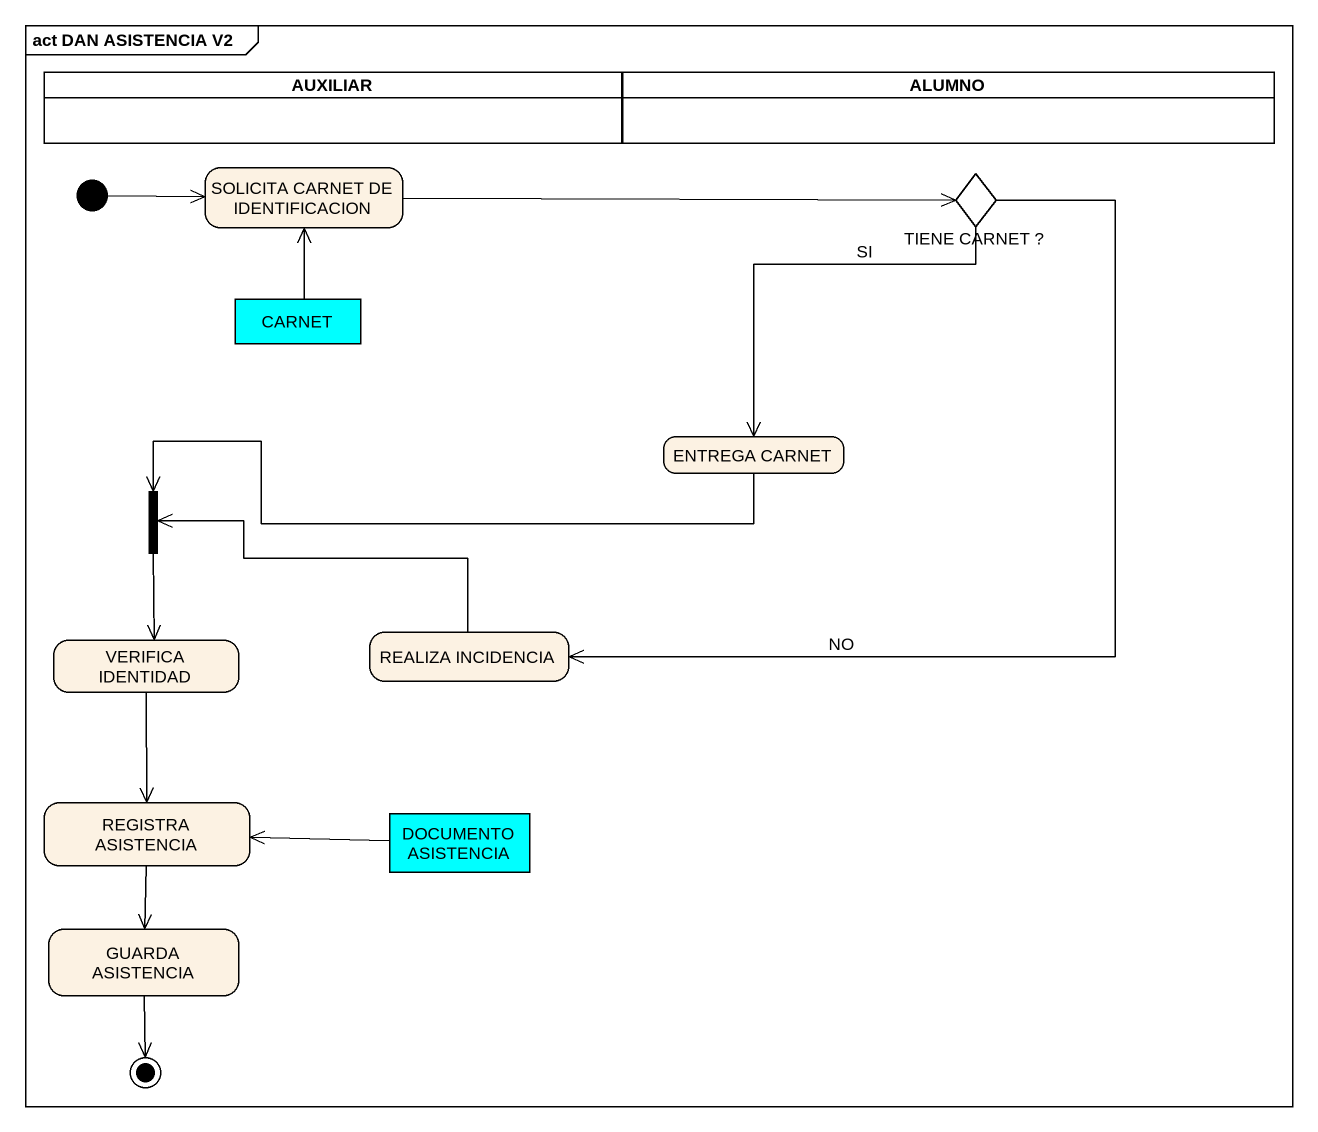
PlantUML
@startuml
mainframe act DAN ASISTENCIA V2
hide empty description
state AUXILIAR <<partition>>
state ALUMNO <<partition>>
state "SOLICITA CARNET DE IDENTIFICACION" as SOLICITA_CARNET_DE
state "TIENE CARNET ?" as TIENE_CARNET <<choice>> #00FF00
state CARNET <<object>> #00FFFF
state "ENTREGA CARNET" as ENTREGA_CARNET
state fork1 <<join>>
state "VERIFICA IDENTIDAD" as VERIFICA_IDENTIDAD
state "REALIZA INCIDENCIA" as REALIZA_INCIDENCIA
state "REGISTRA ASISTENCIA" as REGISTRA_ASISTENCIA
state "DOCUMENTO ASISTENCIA" as DOCUMENTO_ASISTENCIA <<object>> #00FFFF
state "GUARDA ASISTENCIA" as GUARDA_ASISTENCIA
[*] -right-> SOLICITA_CARNET_DE
SOLICITA_CARNET_DE -right-> TIENE_CARNET
TIENE_CARNET --> ENTREGA_CARNET : SI
TIENE_CARNET --> REALIZA_INCIDENCIA : NO
CARNET -up-> SOLICITA_CARNET_DE
ENTREGA_CARNET -left-> fork1
fork1 --> VERIFICA_IDENTIDAD
VERIFICA_IDENTIDAD --> REGISTRA_ASISTENCIA
REALIZA_INCIDENCIA -left-> fork1
REGISTRA_ASISTENCIA --> GUARDA_ASISTENCIA
DOCUMENTO_ASISTENCIA -left-> REGISTRA_ASISTENCIA
GUARDA_ASISTENCIA --> [*]
@enduml
